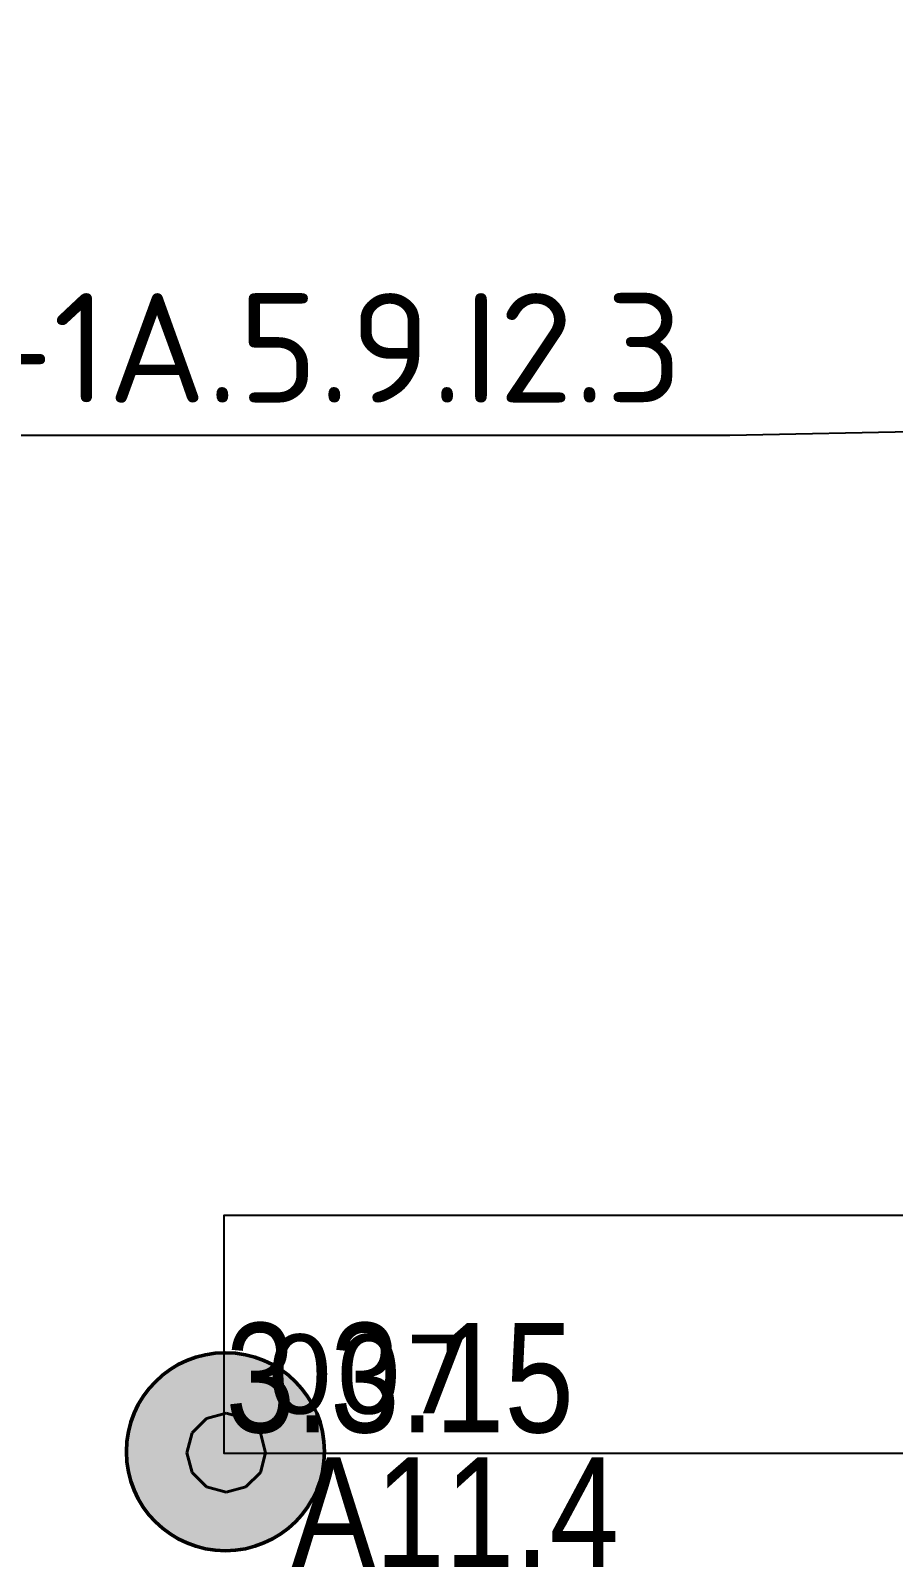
# Model space of a CAD drawing. Header units: millimetres. Extents: x -243740 to 150609, y -473655 to -165121.
# Drawn here: x -220811 to -218839, y -386755 to -383273 of the extents above; entities that cross this region are included whole.
import ezdxf
from ezdxf import colors
from ezdxf.entities.mleader import LeaderData, LeaderLine
from ezdxf.enums import TextEntityAlignment as Align
from ezdxf.math import Vec2, Vec3

# ---------------------------------------------------------------- set-up
doc = ezdxf.new("R2010")
doc.units = ezdxf.units.MM
doc.layers.add('_Гр.ЩД-1А.5.9.I2.3', color=6, linetype='Continuous')
for name, color, linetype, lineweight in [('_освещение_dali', 3, 'Continuous', 50), ('DLX_FL2_LUM 34', 5, 'Continuous', 40), ('Освещение', 5, 'Continuous', 30)]:
    doc.layers.add(name, color=color, linetype=linetype, lineweight=lineweight)
doc.styles.add('Arial Narrow_6', font='ARIALN.TTF', dxfattribs={"height": 193.245432})
doc.styles.add('ISOCPEUR', font='isocpeur.ttf')
doc.styles.get("Standard").update_dxf_attribs({"font": 'ARIALN.TTF'})
doc.styles.add('TableTextStyle', font='')
doc.styles.get('TableTextStyle').set_extended_font_data('VERDANA.TTF')
doc.linetypes.add('Truba', pattern='A,3e-05,[4,MSH_7,S=1,R=0,X=0,Y=0],-3.022072', length=3.022102)

# ---------------------------------------------------------------- blocks, each defined once
blk = doc.blocks.new('dgdg')
at = {"layer": 'DLX_FL2_LUM 34'}
for points in [[(14231.2, 10992.4, 0), (14276.2, 11004.5, 0)], [(14276.2, 11004.5, 0), (14231.2, 10992.4, 0)], [(14276.2, 11004.5, 0), (14231.2, 10992.4, 0)], [(14231.2, 10992.4, 0), (14276.2, 11004.5, 0)], [(14276.2, 11004.5, 0), (14276.2, 11004.5, 0)], [(14276.2, 11004.5, 0), (14321.2, 10992.4, 0)], [(14321.2, 10992.4, 0), (14276.2, 11004.5, 0)], [(14276.2, 11004.5, 0), (14276.2, 11004.5, 0)], [(14321.2, 10992.4, 0), (14276.2, 11004.5, 0)], [(14276.2, 11004.5, 0), (14321.2, 10992.4, 0)], [(14198.3, 10959.5, 0), (14231.2, 10992.4, 0)], [(14231.2, 10992.4, 0), (14198.3, 10959.5, 0)], [(14231.2, 10992.4, 0), (14198.3, 10959.5, 0)], [(14198.3, 10959.5, 0), (14231.2, 10992.4, 0)], [(14231.2, 10992.4, 0), (14231.2, 10992.4, 0)], [(14231.2, 10992.4, 0), (14231.2, 10992.4, 0)], [(14321.2, 10992.4, 0), (14321.2, 10992.4, 0)], [(14321.2, 10992.4, 0), (14354.2, 10959.5, 0)], [(14354.2, 10959.5, 0), (14321.2, 10992.4, 0)], [(14321.2, 10992.4, 0), (14321.2, 10992.4, 0)], [(14354.2, 10959.5, 0), (14321.2, 10992.4, 0)], [(14321.2, 10992.4, 0), (14354.2, 10959.5, 0)], [(14186.2, 10914.5, 0), (14198.3, 10959.5, 0)], [(14198.3, 10959.5, 0), (14186.2, 10914.5, 0)], [(14198.3, 10959.5, 0), (14186.2, 10914.5, 0)], [(14186.2, 10914.5, 0), (14198.3, 10959.5, 0)], [(14198.3, 10959.5, 0), (14198.3, 10959.5, 0)], [(14198.3, 10959.5, 0), (14198.3, 10959.5, 0)], [(14354.2, 10959.5, 0), (14354.2, 10959.5, 0)], [(14354.2, 10959.5, 0), (14366.2, 10914.5, 0)], [(14366.2, 10914.5, 0), (14354.2, 10959.5, 0)], [(14354.2, 10959.5, 0), (14354.2, 10959.5, 0)], [(14366.2, 10914.5, 0), (14354.2, 10959.5, 0)], [(14354.2, 10959.5, 0), (14366.2, 10914.5, 0)], [(14198.3, 10869.5, 0), (14186.2, 10914.5, 0)], [(14186.2, 10914.5, 0), (14186.2, 10914.5, 0)], [(14186.2, 10914.5, 0), (14198.3, 10869.5, 0)], [(14186.2, 10914.5, 0), (14186.2, 10914.5, 0)], [(14186.2, 10914.5, 0), (14198.3, 10869.5, 0)], [(14198.3, 10869.5, 0), (14186.2, 10914.5, 0)], [(14366.2, 10914.5, 0), (14354.2, 10869.5, 0)], [(14354.2, 10869.5, 0), (14366.2, 10914.5, 0)], [(14354.2, 10869.5, 0), (14366.2, 10914.5, 0)], [(14366.2, 10914.5, 0), (14354.2, 10869.5, 0)], [(14366.2, 10914.5, 0), (14366.2, 10914.5, 0)], [(14366.2, 10914.5, 0), (14366.2, 10914.5, 0)], [(14231.2, 10836.5, 0), (14198.3, 10869.5, 0)], [(14198.3, 10869.5, 0), (14198.3, 10869.5, 0)], [(14198.3, 10869.5, 0), (14231.2, 10836.5, 0)], [(14198.3, 10869.5, 0), (14198.3, 10869.5, 0)], [(14198.3, 10869.5, 0), (14231.2, 10836.5, 0)], [(14231.2, 10836.5, 0), (14198.3, 10869.5, 0)], [(14354.2, 10869.5, 0), (14321.2, 10836.5, 0)], [(14321.2, 10836.5, 0), (14354.2, 10869.5, 0)], [(14321.2, 10836.5, 0), (14354.2, 10869.5, 0)], [(14354.2, 10869.5, 0), (14321.2, 10836.5, 0)], [(14354.2, 10869.5, 0), (14354.2, 10869.5, 0)], [(14354.2, 10869.5, 0), (14354.2, 10869.5, 0)], [(14276.2, 10824.5, 0), (14231.2, 10836.5, 0)], [(14231.2, 10836.5, 0), (14231.2, 10836.5, 0)], [(14231.2, 10836.5, 0), (14276.2, 10824.5, 0)], [(14231.2, 10836.5, 0), (14231.2, 10836.5, 0)], [(14231.2, 10836.5, 0), (14276.2, 10824.5, 0)], [(14276.2, 10824.5, 0), (14231.2, 10836.5, 0)], [(14321.2, 10836.5, 0), (14276.2, 10824.5, 0)], [(14276.2, 10824.5, 0), (14321.2, 10836.5, 0)], [(14276.2, 10824.5, 0), (14321.2, 10836.5, 0)], [(14321.2, 10836.5, 0), (14276.2, 10824.5, 0)], [(14321.2, 10836.5, 0), (14321.2, 10836.5, 0)], [(14321.2, 10836.5, 0), (14321.2, 10836.5, 0)], [(14276.2, 10824.5, 0), (14276.2, 10824.5, 0)], [(14276.2, 10824.5, 0), (14276.2, 10824.5, 0)]]:
    blk.add_polyline3d(points, dxfattribs=at)
at = {"layer": 'Освещение', "lineweight": 40, "style": 'Arial Narrow_6'}
blk.add_text('А11.4', height=250, dxfattribs=at).set_placement((14425.5, 10653.6))
blk = doc.blocks.new('_Dot')
at = {"color": 0, "linetype": 'ByBlock', "lineweight": -2}
blk.add_line((-0.5, 0), (-1, 0), dxfattribs=at)
at = {"color": 0, "linetype": 'ByBlock', "const_width": 0.5}
blk.add_lwpolyline([(-0.25, 0, 1), (0.25, 0, 1)], format="xyb", close=True, dxfattribs=at)
blk = doc.blocks.new('A$Cab2378fa')
at = {"lineweight": 25, "true_color": 0xfff5f5}
h = blk.add_hatch(color=7, dxfattribs=at)
h.dxf.hatch_style = 1
h.paths.add_polyline_path([(0, 0), (-141.6, -170.3, 0.174923), (3, -222.4, 0.197808), (162.3, -156.8)])
h.paths.add_polyline_path([(-163.2, 157.6), (0, 0), (147.8, 177.8, 0.175398), (3, 230.2, 0.209014)])
at = {"lineweight": 25}
h = blk.add_hatch(color=0, dxfattribs=at)
h.paths.add_polyline_path([(162.3, -156.8, 0.442338), (147.8, 177.8), (0, 0)])
h.paths.add_polyline_path([(-141.6, -170.3), (0, 0), (-163.2, 157.6, 0.430096)])
blk.add_circle((3, 3.9), 226.3)

msp = doc.modelspace()

# ---------------------------------------------------------------- linework, layer by layer
at = {"layer": '_Гр.ЩД-1А.5.9.I2.3', "ltscale": 100}
msp.add_lwpolyline([(-212939.5, -387338.1), (-215614.3, -386524.4), (-217606.2, -386524.4), (-220368.6, -386524.4), (-220368.6, -385980.1), (-217824.2, -385980.1), (-217349.6, -385832.4), (-217349.6, -385163.5), (-217580.6, -385027), (-217356.9, -384491.2), (-217356.9, -383830.6), (-217831, -383657.6), (-216132, -383657.6), (-216132, -382274.4), (-215485.9, -382274.4), (-214824, -382274.4), (-214172.3, -382274.4), (-213517.8, -382274.4), (-212859.2, -382276.8), (-213589.5, -383350.4), (-214880.7, -384463.4), (-214443.8, -385336.5)], dxfattribs=at)

# ---------------------------------------------------------------- block references
at = {"layer": '_освещение_dali', "color": 5, "ltscale": 100}
msp.add_blockref('A$Cab2378fa', (-220368.6, -386524.4), dxfattribs=at)
at = {"layer": 'Defpoints', "linetype": 'Truba'}
msp.add_blockref('dgdg', (-234640, -397437.2), dxfattribs=at)

# ---------------------------------------------------------------- texts
at = {"layer": '_Гр.ЩД-1А.5.9.I2.3', "ltscale": 100}
msp.add_text('3.3.15', height=250, dxfattribs=at).set_placement((-219967.3, -386551.3), align=Align.BOTTOM_CENTER)
at = {"layer": '_освещение_dali', "color": 63, "true_color": 0xbddd80, "style": 'TableTextStyle'}
msp.add_text('007', height=180, dxfattribs=at).set_placement((-220273.8, -386432.7))

# ---------------------------------------------------------------- leaders
at = {"layer": '_Гр.ЩД-1А.5.9.I2.3', "ltscale": 100}
ml = msp.add_multileader_mtext('Standard', dxfattribs=at)
ml.set_content('Гр.ЩД-1А.5.9.I2.3', color=256, style='ISOCPEUR')
ml.set_leader_properties()
ml.set_arrow_properties(name='DOT')
ml.build(insert=Vec2(0, 0))
ml.multileader.update_dxf_attribs({"has_dogleg": 0, "text_left_attachment_type": 6, "text_right_attachment_type": 6, "arrow_head_size": 100})
ctx = ml.context
ctx.base_point, ctx.char_height, ctx.arrow_head_size, ctx.landing_gap_size, ctx.plane_origin = Vec3(-222088.2, -384198.2), 250, 100, 200, Vec3(-137594.9, -256427.6)
ctx.left_attachment, ctx.right_attachment = 6, 6
notes = []
notes.append((ctx, [(1, (1, 1, 0), (-219205.2, -384198.2), (-1, 0), 8, [(1, [(-217356.9, -384160.9)], 0, [])])]))
ctx.mtext.insert, ctx.mtext.width, ctx.mtext.flow_direction = Vec3(-221888.2, -383873.2), 2425, 5
for ctx, leaders in notes:
    for number, flags, end, landing, length, lines in leaders:
        leader = LeaderData()
        leader.index, (leader.has_last_leader_line, leader.has_dogleg_vector, leader.attachment_direction) = number, flags
        leader.last_leader_point, leader.dogleg_vector, leader.dogleg_length = Vec3(end), Vec3(landing), length
        for number, points, colour, breaks in lines:
            line = LeaderLine()
            line.index, line.vertices, line.color, line.breaks = number, Vec3.list(points), colors.encode_raw_color(colour), breaks
            leader.lines.append(line)
        ctx.leaders.append(leader)

doc.saveas('drawing.dxf')
